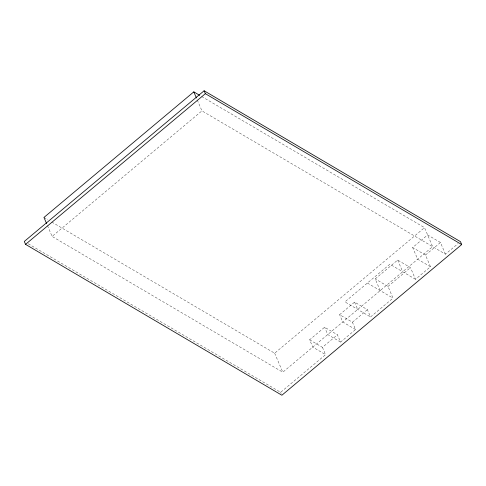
<?xml version="1.0" encoding="UTF-8"?>
<svg xmlns="http://www.w3.org/2000/svg" width="486" height="486" viewBox="0 0 486 486"><rect width="100%" height="100%" fill="white"/><g stroke="black" fill="none" stroke-linecap="round" stroke-linejoin="round"><path stroke-width="0.36" stroke-dasharray="2.43 1.82" d="M47.452 225.583L52.099 236.433L201.945 110.863L445.462 254.19L458.14 243.565M51.802 222.059L274.663 353.225L424.509 227.655L432.649 246.645L282.803 372.215L52.099 236.433M380.204 290.592L375.192 278.909L397.67 260.071L410.488 267.616L415.494 279.304L430.481 266.747L425.469 255.059L412.65 247.514L427.637 234.957L440.456 242.502L445.462 254.19M28.224 243.753L280.635 392.317L325.59 354.646L312.771 347.101L309.643 339.793L324.624 327.236L337.442 334.781L340.571 342.089L355.558 329.532L352.429 322.224L339.611 314.679L354.592 302.128L367.41 309.667L370.539 316.975L393.016 298.137L388.01 286.448L375.192 278.909M388.01 286.448L410.488 267.616M425.469 255.059L440.456 242.502M309.643 339.793L322.455 347.338L337.442 334.781M352.429 322.224L367.41 309.667M201.647 96.489L424.509 227.655M430.481 266.747L417.662 259.202L412.65 247.514M415.494 279.304L389.863 264.214L344.908 301.885L370.539 316.975M367.386 283.052L393.016 298.137M355.558 329.532L342.739 321.987L339.611 314.679M340.571 342.089L327.758 334.544L324.624 327.236M43.959 217.442L47.883 219.751M397.67 260.071L402.675 271.759M354.592 302.128L357.726 309.43M322.455 347.338L325.59 354.646M197.292 100.013L201.945 110.863M274.663 353.225L282.803 372.215M280.635 392.317L281.139 393.484"/><path stroke-width="0.73" d="M199.685 95.335L193.805 91.872L43.959 217.442L46.577 223.548M204.114 90.767L24.3 241.445L25.551 244.367L281.886 395.233L461.7 244.555L460.449 241.633L204.114 90.767L205.365 93.683L461.7 244.555M25.551 244.367L205.365 93.683M193.805 91.872L196.423 97.978"/></g></svg>
